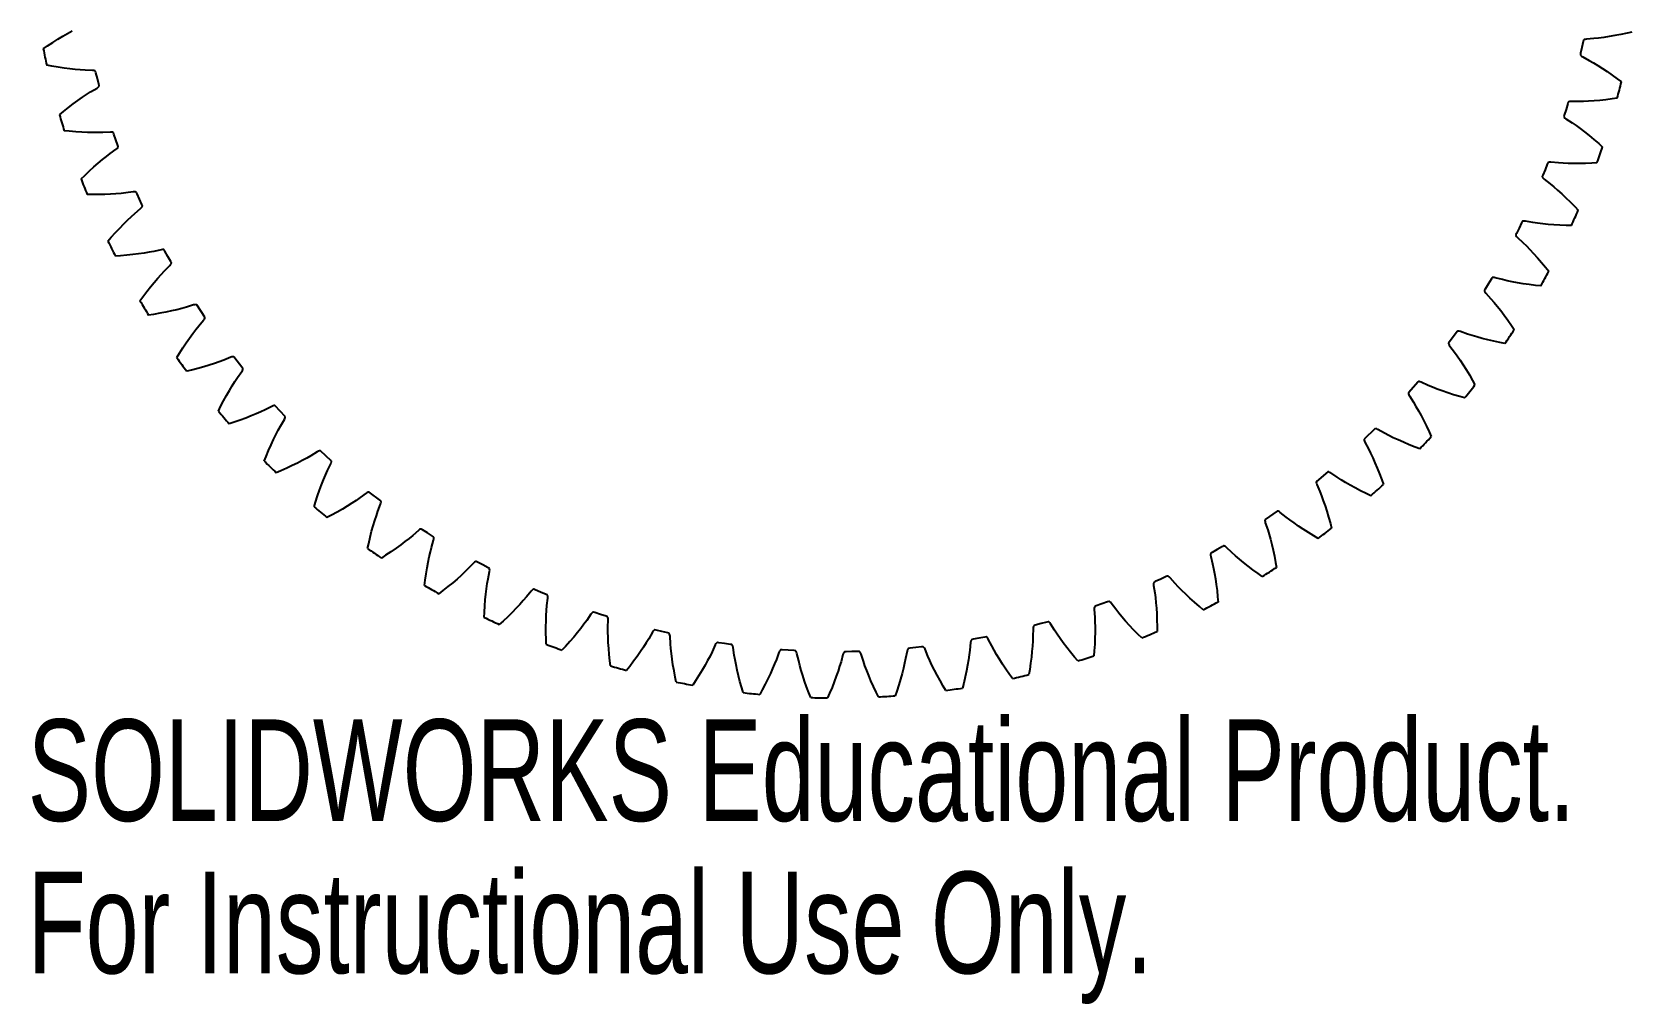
# Model space of a CAD drawing. Header units: millimetres. Extents: x -38.5 to 38.5, y -53.1 to 38.5.
# Drawn here: x -38.3 to 37.9, y -53.1 to -6.8 of the extents above; entities that cross this region are included whole.
import ezdxf

# ---------------------------------------------------------------- set-up
doc = ezdxf.new("R2010")
doc.units = ezdxf.units.MM
doc.styles.add('SLDTEXTSTYLE0', font='TXT', dxfattribs={"width": 0.7})

msp = doc.modelspace()

# ---------------------------------------------------------------- linework, layer by layer
at = {"color": 7, "linetype": 'Continuous', "lineweight": 25}
for p, q in [((-36.583, -6.88), (-36.37, -6.762)), ((37.892, -6.813), (37.657, -6.868)), ((-37.739, -7.615), (-37.54, -7.477)), ((-37.54, -7.477), (-37.286, -7.308)), ((-37.286, -7.308), (-37.041, -7.152)), ((-37.041, -7.152), (-36.807, -7.01)), ((-36.807, -7.01), (-36.583, -6.88)), ((35.507, -7.547), (35.447, -7.825)), ((35.565, -7.269), (35.507, -7.547)), ((35.579, -7.206), (35.565, -7.269)), ((35.587, -7.195), (35.579, -7.206)), ((35.6, -7.185), (35.587, -7.195)), ((35.616, -7.176), (35.6, -7.185)), ((35.662, -7.162), (35.616, -7.176)), ((35.723, -7.153), (35.662, -7.162)), ((36.079, -7.125), (35.723, -7.153)), ((36.305, -7.101), (36.079, -7.125)), ((36.547, -7.07), (36.305, -7.101)), ((36.803, -7.032), (36.547, -7.07)), ((37.072, -6.986), (36.803, -7.032)), ((37.358, -6.932), (37.072, -6.986)), ((37.657, -6.868), (37.358, -6.932)), ((35.447, -7.825), (35.434, -7.888)), ((35.434, -7.888), (35.437, -7.902)), ((35.437, -7.902), (35.445, -7.916)), ((35.445, -7.916), (35.456, -7.931)), ((35.456, -7.931), (35.491, -7.962)), ((35.491, -7.962), (35.544, -7.995)), ((35.544, -7.995), (35.858, -8.166)), ((35.858, -8.166), (36.055, -8.28)), ((36.055, -8.28), (36.263, -8.406)), ((-37.336, -8.439), (-37.574, -8.394)), ((-37.035, -8.49), (-37.336, -8.439)), ((-36.747, -8.533), (-37.035, -8.49)), ((-36.476, -8.567), (-36.747, -8.533)), ((-36.219, -8.594), (-36.476, -8.567)), ((-35.976, -8.615), (-36.219, -8.594)), ((-35.749, -8.63), (-35.976, -8.615)), ((-35.392, -8.642), (-35.749, -8.63)), ((-35.33, -8.649), (-35.392, -8.642)), ((-35.285, -8.661), (-35.33, -8.649)), ((-35.268, -8.67), (-35.285, -8.661)), ((-35.255, -8.679), (-35.268, -8.67)), ((-35.246, -8.69), (-35.255, -8.679)), ((-35.229, -8.752), (-35.246, -8.69)), ((-35.16, -9.027), (-35.229, -8.752)), ((-35.088, -9.302), (-35.16, -9.027)), ((36.263, -8.406), (36.481, -8.545)), ((36.481, -8.545), (36.709, -8.696)), ((36.709, -8.696), (36.948, -8.863)), ((36.948, -8.863), (37.194, -9.042)), ((37.194, -9.042), (37.387, -9.188)), ((-35.879, -9.917), (-35.676, -9.782)), ((-35.676, -9.782), (-35.484, -9.66)), ((-35.484, -9.66), (-35.178, -9.477)), ((-35.178, -9.477), (-35.127, -9.441)), ((-35.127, -9.441), (-35.093, -9.409)), ((-35.093, -9.409), (-35.082, -9.393)), ((-35.073, -9.365), (-35.088, -9.302)), ((-35.082, -9.393), (-35.075, -9.379)), ((-35.075, -9.379), (-35.073, -9.365)), ((-36.97, -10.746), (-36.783, -10.592)), ((-36.783, -10.592), (-36.544, -10.402)), ((-36.544, -10.402), (-36.312, -10.226)), ((-36.312, -10.226), (-36.092, -10.065)), ((-36.092, -10.065), (-35.879, -9.917)), ((34.751, -10.492), (34.668, -10.763)), ((34.832, -10.22), (34.751, -10.492)), ((34.851, -10.158), (34.832, -10.22)), ((34.861, -10.148), (34.851, -10.158)), ((34.874, -10.139), (34.861, -10.148)), ((34.891, -10.131), (34.874, -10.139)), ((34.937, -10.121), (34.891, -10.131)), ((34.999, -10.117), (34.937, -10.121)), ((35.356, -10.119), (34.999, -10.117)), ((35.583, -10.114), (35.356, -10.119)), ((35.827, -10.104), (35.583, -10.114)), ((36.086, -10.087), (35.827, -10.104)), ((36.358, -10.064), (36.086, -10.087)), ((36.647, -10.033), (36.358, -10.064)), ((36.95, -9.995), (36.647, -10.033)), ((37.189, -9.96), (36.95, -9.995)), ((34.668, -10.763), (34.65, -10.826)), ((34.65, -10.826), (34.652, -10.839)), ((34.652, -10.839), (34.658, -10.854)), ((34.658, -10.854), (34.668, -10.87)), ((34.668, -10.87), (34.701, -10.904)), ((34.701, -10.904), (34.75, -10.942)), ((34.75, -10.942), (35.049, -11.138)), ((35.049, -11.138), (35.235, -11.267)), ((35.235, -11.267), (35.432, -11.411)), ((35.432, -11.411), (35.638, -11.568)), ((-36.499, -11.533), (-36.74, -11.508)), ((-36.195, -11.559), (-36.499, -11.533)), ((-35.904, -11.578), (-36.195, -11.559)), ((-35.631, -11.589), (-35.904, -11.578)), ((-35.372, -11.595), (-35.631, -11.589)), ((-35.129, -11.595), (-35.372, -11.595)), ((-34.902, -11.591), (-35.129, -11.595)), ((-34.545, -11.574), (-34.902, -11.591)), ((-34.483, -11.575), (-34.545, -11.574)), ((-34.436, -11.583), (-34.483, -11.575)), ((-34.419, -11.59), (-34.436, -11.583)), ((-34.405, -11.599), (-34.419, -11.59)), ((-34.396, -11.609), (-34.405, -11.599)), ((-34.373, -11.669), (-34.396, -11.609)), ((-34.281, -11.938), (-34.373, -11.669)), ((-34.187, -12.206), (-34.281, -11.938)), ((35.638, -11.568), (35.852, -11.738)), ((35.852, -11.738), (36.076, -11.923)), ((36.076, -11.923), (36.307, -12.123)), ((36.307, -12.123), (36.487, -12.285)), ((-35.123, -13.05), (-34.923, -12.885)), ((-34.923, -12.885), (-34.733, -12.733)), ((-34.733, -12.733), (-34.552, -12.595)), ((-34.552, -12.595), (-34.261, -12.387)), ((-34.261, -12.387), (-34.214, -12.348)), ((-34.214, -12.348), (-34.182, -12.312)), ((-34.166, -12.267), (-34.187, -12.206)), ((-34.182, -12.312), (-34.173, -12.296)), ((-34.173, -12.296), (-34.168, -12.281)), ((-34.168, -12.281), (-34.166, -12.267)), ((-35.941, -13.802), (-35.768, -13.633)), ((-35.768, -13.633), (-35.545, -13.423)), ((-35.545, -13.423), (-35.329, -13.229)), ((-35.329, -13.229), (-35.123, -13.05)), ((33.645, -13.627), (33.623, -13.687)), ((33.623, -13.687), (33.623, -13.701)), ((33.623, -13.701), (33.628, -13.716)), ((33.751, -13.363), (33.645, -13.627)), ((33.854, -13.099), (33.751, -13.363)), ((33.879, -13.039), (33.854, -13.099)), ((33.889, -13.029), (33.879, -13.039)), ((33.903, -13.021), (33.889, -13.029)), ((33.921, -13.015), (33.903, -13.021)), ((33.968, -13.009), (33.921, -13.015)), ((34.03, -13.01), (33.968, -13.009)), ((34.386, -13.042), (34.03, -13.01)), ((34.612, -13.056), (34.386, -13.042)), ((34.856, -13.066), (34.612, -13.056)), ((35.115, -13.071), (34.856, -13.066)), ((35.388, -13.071), (35.115, -13.071)), ((35.679, -13.065), (35.388, -13.071)), ((35.984, -13.052), (35.679, -13.065)), ((36.226, -13.037), (35.984, -13.052)), ((-33.809, -14.471), (-34.035, -14.494)), ((-33.455, -14.424), (-33.809, -14.471)), ((-33.393, -14.42), (-33.455, -14.424)), ((-33.346, -14.424), (-33.393, -14.42)), ((-33.328, -14.43), (-33.346, -14.424)), ((-33.314, -14.437), (-33.328, -14.43)), ((-33.304, -14.446), (-33.314, -14.437)), ((-33.276, -14.505), (-33.304, -14.446)), ((33.628, -13.716), (33.637, -13.733)), ((33.637, -13.733), (33.667, -13.77)), ((33.667, -13.77), (33.713, -13.811)), ((33.713, -13.811), (33.994, -14.031)), ((33.994, -14.031), (34.169, -14.176)), ((34.169, -14.176), (34.353, -14.336)), ((34.353, -14.336), (34.546, -14.509)), ((-35.406, -14.547), (-35.648, -14.542)), ((-35.1, -14.547), (-35.406, -14.547)), ((-34.81, -14.541), (-35.1, -14.547)), ((-34.537, -14.53), (-34.81, -14.541)), ((-34.278, -14.514), (-34.537, -14.53)), ((-34.035, -14.494), (-34.278, -14.514)), ((-33.377, -15.443), (-33.105, -15.211)), ((-33.162, -14.765), (-33.276, -14.505)), ((-33.045, -15.024), (-33.162, -14.765)), ((-33.105, -15.211), (-33.06, -15.167)), ((-33.06, -15.167), (-33.032, -15.129)), ((-33.02, -15.083), (-33.045, -15.024)), ((-33.032, -15.129), (-33.024, -15.112)), ((-33.024, -15.112), (-33.02, -15.097)), ((-33.02, -15.097), (-33.02, -15.083)), ((34.546, -14.509), (34.745, -14.696)), ((34.745, -14.696), (34.952, -14.9)), ((34.952, -14.9), (35.166, -15.119)), ((35.166, -15.119), (35.332, -15.295)), ((-34.099, -16.139), (-33.908, -15.943)), ((-33.908, -15.943), (-33.723, -15.762)), ((-33.723, -15.762), (-33.545, -15.595)), ((-33.545, -15.595), (-33.377, -15.443)), ((32.64, -15.886), (32.514, -16.14)), ((32.669, -15.828), (32.64, -15.886)), ((32.68, -15.819), (32.669, -15.828)), ((32.695, -15.813), (32.68, -15.819)), ((32.713, -15.808), (32.695, -15.813)), ((32.76, -15.805), (32.713, -15.808)), ((32.822, -15.812), (32.76, -15.805)), ((33.174, -15.874), (32.822, -15.812)), ((33.398, -15.907), (33.174, -15.874)), ((33.64, -15.937), (33.398, -15.907)), ((33.898, -15.964), (33.64, -15.937)), ((34.17, -15.986), (33.898, -15.964)), ((34.461, -16.004), (34.17, -15.986)), ((-34.66, -16.761), (-34.502, -16.578)), ((-34.502, -16.578), (-34.298, -16.351)), ((-34.298, -16.351), (-34.099, -16.139)), ((32.387, -16.394), (32.359, -16.453)), ((32.359, -16.453), (32.359, -16.466)), ((32.359, -16.466), (32.362, -16.482)), ((32.362, -16.482), (32.37, -16.499)), ((32.37, -16.499), (32.396, -16.538)), ((32.514, -16.14), (32.387, -16.394)), ((32.396, -16.538), (32.439, -16.584)), ((32.439, -16.584), (32.701, -16.827)), ((34.766, -16.017), (34.461, -16.004)), ((35.008, -16.022), (34.766, -16.017)), ((-34.064, -17.459), (-34.306, -17.474)), ((-33.76, -17.433), (-34.064, -17.459)), ((-33.471, -17.403), (-33.76, -17.433)), ((-33.2, -17.369), (-33.471, -17.403)), ((-32.943, -17.332), (-33.2, -17.369)), ((-32.703, -17.291), (-32.943, -17.332)), ((-32.48, -17.249), (-32.703, -17.291)), ((-32.131, -17.173), (-32.48, -17.249)), ((-32.069, -17.163), (-32.131, -17.173)), ((-32.022, -17.164), (-32.069, -17.163)), ((-32.004, -17.168), (-32.022, -17.164)), ((-31.989, -17.174), (-32.004, -17.168)), ((-31.978, -17.182), (-31.989, -17.174)), ((-31.946, -17.238), (-31.978, -17.182)), ((-31.81, -17.488), (-31.946, -17.238)), ((-31.672, -17.736), (-31.81, -17.488)), ((32.701, -16.827), (32.863, -16.986)), ((32.863, -16.986), (33.033, -17.16)), ((33.033, -17.16), (33.21, -17.349)), ((33.21, -17.349), (33.393, -17.552)), ((-32.123, -18.347), (-31.967, -18.181)), ((-31.967, -18.181), (-31.716, -17.927)), ((-31.716, -17.927), (-31.675, -17.881)), ((-31.675, -17.881), (-31.65, -17.84)), ((-31.642, -17.793), (-31.672, -17.736)), ((-31.65, -17.84), (-31.644, -17.823)), ((-31.644, -17.823), (-31.641, -17.807)), ((-31.641, -17.807), (-31.642, -17.793)), ((33.393, -17.552), (33.583, -17.773)), ((33.583, -17.773), (33.777, -18.008)), ((33.777, -18.008), (33.928, -18.198)), ((-32.809, -19.163), (-32.629, -18.935)), ((-32.629, -18.935), (-32.455, -18.725)), ((-32.455, -18.725), (-32.286, -18.528)), ((-32.286, -18.528), (-32.123, -18.347)), ((31.05, -18.804), (30.902, -19.047)), ((31.196, -18.561), (31.05, -18.804)), ((31.23, -18.506), (31.196, -18.561)), ((31.242, -18.498), (31.23, -18.506)), ((31.257, -18.493), (31.242, -18.498)), ((31.275, -18.49), (31.257, -18.493)), ((31.323, -18.491), (31.275, -18.49)), ((31.383, -18.503), (31.323, -18.491)), ((31.729, -18.594), (31.383, -18.503)), ((31.95, -18.646), (31.729, -18.594)), ((32.189, -18.696), (31.95, -18.646)), ((32.443, -18.744), (32.189, -18.696)), ((32.713, -18.79), (32.443, -18.744)), ((33, -18.832), (32.713, -18.79)), ((33.304, -18.87), (33, -18.832)), ((33.544, -18.895), (33.304, -18.87)), ((-33.136, -19.602), (-32.993, -19.407)), ((-32.993, -19.407), (-32.809, -19.163)), ((-30.581, -19.801), (-30.923, -19.906)), ((-30.521, -19.787), (-30.581, -19.801)), ((-30.474, -19.783), (-30.521, -19.787)), ((-30.455, -19.786), (-30.474, -19.783)), ((-30.44, -19.79), (-30.455, -19.786)), ((-30.428, -19.798), (-30.44, -19.79)), ((-30.042, -20.378), (-30.428, -19.798)), ((30.869, -19.103), (30.868, -19.116)), ((30.868, -19.116), (30.87, -19.132)), ((30.902, -19.047), (30.869, -19.103)), ((30.87, -19.132), (30.876, -19.15)), ((30.876, -19.15), (30.899, -19.191)), ((30.899, -19.191), (30.937, -19.24)), ((30.937, -19.24), (31.178, -19.504)), ((31.178, -19.504), (31.326, -19.676)), ((31.326, -19.676), (31.481, -19.864)), ((-32.484, -20.248), (-32.724, -20.284)), ((-32.183, -20.197), (-32.484, -20.248)), ((-31.897, -20.143), (-32.183, -20.197)), ((-31.63, -20.086), (-31.897, -20.143)), ((-31.378, -20.027), (-31.63, -20.086)), ((-31.141, -19.967), (-31.378, -20.027)), ((-30.923, -19.906), (-31.141, -19.967)), ((-30.334, -20.792), (-30.104, -20.518)), ((-30.104, -20.518), (-30.068, -20.468)), ((-30.068, -20.468), (-30.047, -20.426)), ((-30.047, -20.426), (-30.041, -20.408)), ((-30.04, -20.392), (-30.042, -20.378)), ((-30.041, -20.408), (-30.04, -20.392)), ((31.481, -19.864), (31.642, -20.067)), ((31.642, -20.067), (31.807, -20.285)), ((31.807, -20.285), (31.978, -20.52)), ((31.978, -20.52), (32.152, -20.771)), ((-30.774, -21.375), (-30.622, -21.165)), ((-30.622, -21.165), (-30.475, -20.971)), ((-30.475, -20.971), (-30.334, -20.792)), ((29.572, -21.055), (29.162, -21.619)), ((29.584, -21.048), (29.572, -21.055)), ((29.6, -21.044), (29.584, -21.048)), ((29.618, -21.042), (29.6, -21.044)), ((29.665, -21.047), (29.618, -21.042)), ((29.725, -21.064), (29.665, -21.047)), ((30.062, -21.184), (29.725, -21.064)), ((30.278, -21.254), (30.062, -21.184)), ((30.511, -21.324), (30.278, -21.254)), ((30.761, -21.393), (30.511, -21.324)), ((32.152, -20.771), (32.286, -20.973)), ((-31.254, -22.1), (-31.09, -21.842)), ((-31.09, -21.842), (-30.93, -21.599)), ((-30.93, -21.599), (-30.774, -21.375)), ((29.162, -21.619), (29.16, -21.632)), ((29.16, -21.632), (29.161, -21.648)), ((29.161, -21.648), (29.165, -21.666)), ((29.165, -21.666), (29.184, -21.71)), ((29.184, -21.71), (29.219, -21.761)), ((29.219, -21.761), (29.436, -22.044)), ((29.436, -22.044), (29.57, -22.228)), ((31.026, -21.461), (30.761, -21.393)), ((31.309, -21.527), (31.026, -21.461)), ((31.608, -21.59), (31.309, -21.527)), ((31.845, -21.636), (31.608, -21.59)), ((-31.38, -22.306), (-31.254, -22.1)), ((-30.38, -22.819), (-30.676, -22.895)), ((-30.1, -22.741), (-30.38, -22.819)), ((-29.838, -22.663), (-30.1, -22.741)), ((-29.592, -22.583), (-29.838, -22.663)), ((-29.361, -22.503), (-29.592, -22.583)), ((-29.148, -22.424), (-29.361, -22.503)), ((-28.817, -22.291), (-29.148, -22.424)), ((-28.758, -22.271), (-28.817, -22.291)), ((-28.711, -22.264), (-28.758, -22.271)), ((-28.692, -22.265), (-28.711, -22.264)), ((-28.677, -22.268), (-28.692, -22.265)), ((-28.665, -22.274), (-28.677, -22.268)), ((-28.232, -22.821), (-28.665, -22.274)), ((-28.228, -22.834), (-28.232, -22.821)), ((-28.232, -22.869), (-28.228, -22.85)), ((-28.228, -22.85), (-28.228, -22.834)), ((29.57, -22.228), (29.709, -22.429)), ((29.709, -22.429), (29.852, -22.645)), ((29.852, -22.645), (29.998, -22.875)), ((-30.676, -22.895), (-30.911, -22.951)), ((-28.743, -23.653), (-28.613, -23.447)), ((-28.613, -23.447), (-28.488, -23.258)), ((-28.488, -23.258), (-28.282, -22.966)), ((-28.282, -22.966), (-28.25, -22.913)), ((-28.25, -22.913), (-28.232, -22.869)), ((27.707, -23.455), (27.251, -23.983)), ((27.719, -23.45), (27.707, -23.455)), ((27.735, -23.447), (27.719, -23.45)), ((27.754, -23.447), (27.735, -23.447)), ((27.8, -23.456), (27.754, -23.447)), ((27.858, -23.478), (27.8, -23.456)), ((28.184, -23.625), (27.858, -23.478)), ((29.998, -22.875), (30.149, -23.124)), ((30.149, -23.124), (30.301, -23.389)), ((30.301, -23.389), (30.418, -23.601)), ((-29.295, -24.637), (-29.154, -24.367)), ((-29.154, -24.367), (-29.014, -24.112)), ((-29.014, -24.112), (-28.877, -23.875)), ((-28.877, -23.875), (-28.743, -23.653)), ((27.251, -23.983), (27.247, -23.996)), ((27.247, -23.996), (27.247, -24.012)), ((27.247, -24.012), (27.25, -24.031)), ((27.25, -24.031), (27.266, -24.075)), ((27.266, -24.075), (27.295, -24.13)), ((27.295, -24.13), (27.489, -24.43)), ((28.393, -23.713), (28.184, -23.625)), ((28.62, -23.802), (28.393, -23.713)), ((28.863, -23.892), (28.62, -23.802)), ((29.121, -23.982), (28.863, -23.892)), ((29.398, -24.071), (29.121, -23.982)), ((29.69, -24.159), (29.398, -24.071)), ((29.923, -24.225), (29.69, -24.159)), ((-29.403, -24.854), (-29.295, -24.637)), ((-27.837, -25.08), (-28.091, -25.18)), ((-27.598, -24.98), (-27.837, -25.08)), ((-27.376, -24.881), (-27.598, -24.98)), ((-27.17, -24.784), (-27.376, -24.881)), ((-26.851, -24.624), (-27.17, -24.784)), ((-26.794, -24.6), (-26.851, -24.624)), ((-26.748, -24.588), (-26.794, -24.6)), ((-26.729, -24.588), (-26.748, -24.588)), ((-26.713, -24.59), (-26.729, -24.588)), ((-26.7, -24.595), (-26.713, -24.59)), ((-26.223, -25.103), (-26.7, -24.595)), ((-26.219, -25.116), (-26.223, -25.103)), ((-26.217, -25.132), (-26.219, -25.116)), ((-26.219, -25.151), (-26.217, -25.132)), ((27.489, -24.43), (27.606, -24.625)), ((27.606, -24.625), (27.728, -24.836)), ((27.728, -24.836), (27.852, -25.063)), ((27.852, -25.063), (27.979, -25.305)), ((-28.653, -25.382), (-28.883, -25.457)), ((-28.364, -25.281), (-28.653, -25.382)), ((-28.091, -25.18), (-28.364, -25.281)), ((-26.663, -25.975), (-26.551, -25.759)), ((-26.551, -25.759), (-26.441, -25.56)), ((-26.441, -25.56), (-26.261, -25.252)), ((-26.261, -25.252), (-26.233, -25.196)), ((-26.233, -25.196), (-26.219, -25.151)), ((25.647, -25.691), (25.149, -26.179)), ((25.66, -25.687), (25.647, -25.691)), ((25.676, -25.685), (25.66, -25.687)), ((25.694, -25.687), (25.676, -25.685)), ((25.74, -25.7), (25.694, -25.687)), ((25.796, -25.726), (25.74, -25.7)), ((26.108, -25.9), (25.796, -25.726)), ((27.979, -25.305), (28.108, -25.566)), ((28.108, -25.566), (28.238, -25.842)), ((28.238, -25.842), (28.336, -26.063)), ((-27.013, -26.721), (-26.894, -26.455)), ((-26.894, -26.455), (-26.778, -26.207)), ((-26.778, -26.207), (-26.663, -25.975)), ((25.144, -26.192), (25.142, -26.208)), ((25.142, -26.208), (25.143, -26.227)), ((25.143, -26.227), (25.155, -26.273)), ((25.149, -26.179), (25.144, -26.192)), ((25.155, -26.273), (25.181, -26.329)), ((25.181, -26.329), (25.348, -26.645)), ((25.348, -26.645), (25.449, -26.848)), ((26.31, -26.005), (26.108, -25.9)), ((26.528, -26.114), (26.31, -26.005)), ((26.763, -26.224), (26.528, -26.114)), ((27.012, -26.335), (26.763, -26.224)), ((27.28, -26.447), (27.012, -26.335)), ((27.565, -26.559), (27.28, -26.447)), ((27.791, -26.644), (27.565, -26.559)), ((-27.22, -27.227), (-27.131, -27.002)), ((-27.131, -27.002), (-27.013, -26.721)), ((-25.641, -27.321), (-25.886, -27.443)), ((-25.411, -27.202), (-25.641, -27.321)), ((-25.198, -27.084), (-25.411, -27.202)), ((-25.001, -26.971), (-25.198, -27.084)), ((-24.696, -26.784), (-25.001, -26.971)), ((-24.641, -26.755), (-24.696, -26.784)), ((-24.596, -26.74), (-24.641, -26.755)), ((-24.578, -26.738), (-24.596, -26.74)), ((-24.562, -26.739), (-24.578, -26.738)), ((-24.549, -26.743), (-24.562, -26.739)), ((-24.03, -27.209), (-24.549, -26.743)), ((-24.21, -27.683), (-24.056, -27.36)), ((-24.056, -27.36), (-24.033, -27.303)), ((-24.033, -27.303), (-24.023, -27.257)), ((-24.025, -27.222), (-24.03, -27.209)), ((-24.022, -27.238), (-24.025, -27.222)), ((-24.023, -27.257), (-24.022, -27.238)), ((25.449, -26.848), (25.552, -27.069)), ((25.552, -27.069), (25.657, -27.306)), ((25.657, -27.306), (25.763, -27.558)), ((-26.428, -27.69), (-26.651, -27.784)), ((-26.149, -27.566), (-26.428, -27.69)), ((-25.886, -27.443), (-26.149, -27.566)), ((-24.492, -28.356), (-24.396, -28.115)), ((-24.396, -28.115), (-24.302, -27.891)), ((-24.302, -27.891), (-24.21, -27.683)), ((23.407, -27.747), (22.87, -28.192)), ((23.42, -27.744), (23.407, -27.747)), ((23.436, -27.744), (23.42, -27.744)), ((23.455, -27.747), (23.436, -27.744)), ((23.499, -27.764), (23.455, -27.747)), ((23.553, -27.795), (23.499, -27.764)), ((23.849, -27.994), (23.553, -27.795)), ((24.041, -28.116), (23.849, -27.994)), ((24.25, -28.242), (24.041, -28.116)), ((25.763, -27.558), (25.87, -27.828)), ((25.87, -27.828), (25.976, -28.115)), ((25.976, -28.115), (26.056, -28.343)), ((-24.776, -29.178), (-24.682, -28.887)), ((-24.682, -28.887), (-24.586, -28.612)), ((-24.586, -28.612), (-24.492, -28.356)), ((-22.368, -28.757), (-22.656, -28.968)), ((-22.316, -28.723), (-22.368, -28.757)), ((-22.272, -28.705), (-22.316, -28.723)), ((-22.254, -28.701), (-22.272, -28.705)), ((-22.238, -28.7), (-22.254, -28.701)), ((-22.225, -28.703), (-22.238, -28.7)), ((-21.669, -29.125), (-22.225, -28.703)), ((22.861, -28.22), (22.86, -28.239)), ((22.86, -28.239), (22.869, -28.285)), ((22.864, -28.204), (22.861, -28.22)), ((22.87, -28.192), (22.864, -28.204)), ((22.869, -28.285), (22.889, -28.344)), ((22.889, -28.344), (23.029, -28.672)), ((23.029, -28.672), (23.113, -28.884)), ((23.113, -28.884), (23.198, -29.112)), ((24.474, -28.371), (24.25, -28.242)), ((24.714, -28.503), (24.474, -28.371)), ((24.972, -28.637), (24.714, -28.503)), ((25.245, -28.773), (24.972, -28.637)), ((25.464, -28.876), (25.245, -28.773)), ((-24.846, -29.409), (-24.776, -29.178)), ((-23.751, -29.658), (-24.018, -29.805)), ((-23.499, -29.512), (-23.751, -29.658)), ((-23.265, -29.371), (-23.499, -29.512)), ((-23.046, -29.233), (-23.265, -29.371)), ((-22.843, -29.098), (-23.046, -29.233)), ((-22.656, -28.968), (-22.843, -29.098)), ((-21.883, -29.826), (-21.809, -29.612)), ((-21.809, -29.612), (-21.682, -29.277)), ((-21.682, -29.277), (-21.664, -29.218)), ((-21.663, -29.137), (-21.669, -29.125)), ((-21.664, -29.218), (-21.658, -29.171)), ((-21.659, -29.152), (-21.663, -29.137)), ((-21.658, -29.171), (-21.659, -29.152)), ((21.003, -29.609), (20.431, -30.007)), ((21.017, -29.606), (21.003, -29.609)), ((21.033, -29.607), (21.017, -29.606)), ((21.051, -29.612), (21.033, -29.607)), ((21.094, -29.633), (21.051, -29.612)), ((21.144, -29.668), (21.094, -29.633)), ((21.423, -29.892), (21.144, -29.668)), ((23.198, -29.112), (23.283, -29.357)), ((23.283, -29.357), (23.367, -29.617)), ((23.367, -29.617), (23.451, -29.895)), ((-24.018, -29.805), (-24.233, -29.917)), ((-22.106, -30.569), (-22.033, -30.306)), ((-22.033, -30.306), (-21.958, -30.058)), ((-21.958, -30.058), (-21.883, -29.826)), ((-19.774, -30.462), (-19.792, -30.468)), ((-19.759, -30.46), (-19.774, -30.462)), ((-19.745, -30.462), (-19.759, -30.46)), ((-19.69, -30.496), (-19.745, -30.462)), ((20.419, -30.034), (20.417, -30.053)), ((20.417, -30.053), (20.422, -30.1)), ((20.424, -30.019), (20.419, -30.034)), ((20.422, -30.1), (20.437, -30.16)), ((20.431, -30.007), (20.424, -30.019)), ((20.437, -30.16), (20.549, -30.499)), ((21.604, -30.029), (21.423, -29.892)), ((21.802, -30.172), (21.604, -30.029)), ((22.014, -30.32), (21.802, -30.172)), ((22.242, -30.471), (22.014, -30.32)), ((23.451, -29.895), (23.532, -30.19)), ((23.532, -30.19), (23.593, -30.424)), ((-22.298, -31.385), (-22.248, -31.149)), ((-22.248, -31.149), (-22.178, -30.851)), ((-22.178, -30.851), (-22.106, -30.569)), ((-20.725, -31.215), (-20.947, -31.375)), ((-20.519, -31.058), (-20.725, -31.215)), ((-20.328, -30.907), (-20.519, -31.058)), ((-20.153, -30.763), (-20.328, -30.907)), ((-19.883, -30.528), (-20.153, -30.763)), ((-19.834, -30.49), (-19.883, -30.528)), ((-19.792, -30.468), (-19.834, -30.49)), ((-19.451, -30.649), (-19.69, -30.496)), ((-19.21, -30.8), (-19.451, -30.649)), ((-19.254, -31.333), (-19.156, -30.989)), ((-19.156, -30.836), (-19.21, -30.8)), ((-19.149, -30.847), (-19.156, -30.836)), ((-19.156, -30.989), (-19.143, -30.929)), ((-19.144, -30.863), (-19.149, -30.847)), ((-19.141, -30.881), (-19.144, -30.863)), ((-19.143, -30.929), (-19.141, -30.881)), ((20.549, -30.499), (20.615, -30.717)), ((20.615, -30.717), (20.68, -30.951)), ((20.68, -30.951), (20.744, -31.202)), ((20.744, -31.202), (20.807, -31.468)), ((22.488, -30.626), (22.242, -30.471)), ((22.749, -30.784), (22.488, -30.626)), ((22.959, -30.905), (22.749, -30.784)), ((-21.44, -31.71), (-21.644, -31.84)), ((-21.186, -31.541), (-21.44, -31.71)), ((-20.947, -31.375), (-21.186, -31.541)), ((-19.42, -32.044), (-19.366, -31.79)), ((-19.366, -31.79), (-19.311, -31.553)), ((-19.311, -31.553), (-19.254, -31.333)), ((17.834, -31.637), (17.831, -31.656)), ((17.831, -31.656), (17.831, -31.703)), ((17.831, -31.703), (17.842, -31.764)), ((17.84, -31.622), (17.834, -31.637)), ((17.848, -31.611), (17.84, -31.622)), ((17.842, -31.764), (17.925, -32.111)), ((17.904, -31.578), (17.848, -31.611)), ((18.15, -31.437), (17.904, -31.578)), ((18.395, -31.294), (18.15, -31.437)), ((18.452, -31.262), (18.395, -31.294)), ((18.466, -31.261), (18.452, -31.262)), ((18.481, -31.264), (18.466, -31.261)), ((18.499, -31.27), (18.481, -31.264)), ((18.54, -31.294), (18.499, -31.27)), ((18.588, -31.333), (18.54, -31.294)), ((18.847, -31.579), (18.588, -31.333)), ((19.016, -31.731), (18.847, -31.579)), ((19.2, -31.89), (19.016, -31.731)), ((19.4, -32.055), (19.2, -31.89)), ((20.807, -31.468), (20.867, -31.753)), ((20.867, -31.753), (20.924, -32.053)), ((-19.563, -32.901), (-19.519, -32.599)), ((-19.519, -32.599), (-19.471, -32.312)), ((-19.471, -32.312), (-19.42, -32.044)), ((-17.848, -32.666), (-18.041, -32.84)), ((-17.67, -32.5), (-17.848, -32.666)), ((-17.508, -32.341), (-17.67, -32.5)), ((-17.259, -32.084), (-17.508, -32.341)), ((-17.213, -32.043), (-17.259, -32.084)), ((-17.173, -32.017), (-17.213, -32.043)), ((-17.156, -32.01), (-17.173, -32.017)), ((-17.14, -32.007), (-17.156, -32.01)), ((-17.127, -32.008), (-17.14, -32.007)), ((-17.069, -32.037), (-17.127, -32.008)), ((-16.818, -32.169), (-17.069, -32.037)), ((-16.566, -32.3), (-16.818, -32.169)), ((-16.509, -32.331), (-16.566, -32.3)), ((-16.565, -32.834), (-16.496, -32.483)), ((-16.5, -32.342), (-16.509, -32.331)), ((-16.494, -32.356), (-16.5, -32.342)), ((-16.496, -32.483), (-16.488, -32.422)), ((-16.49, -32.375), (-16.494, -32.356)), ((-16.488, -32.422), (-16.49, -32.375)), ((15.712, -32.723), (15.456, -32.845)), ((15.771, -32.697), (15.712, -32.723)), ((15.785, -32.697), (15.771, -32.697)), ((15.801, -32.7), (15.785, -32.697)), ((15.818, -32.708), (15.801, -32.7)), ((15.856, -32.735), (15.818, -32.708)), ((15.901, -32.779), (15.856, -32.735)), ((17.925, -32.111), (17.972, -32.334)), ((17.972, -32.334), (18.018, -32.573)), ((18.018, -32.573), (18.061, -32.829)), ((19.614, -32.225), (19.4, -32.055)), ((19.846, -32.4), (19.614, -32.225)), ((20.094, -32.58), (19.846, -32.4)), ((20.292, -32.718), (20.094, -32.58)), ((20.924, -32.053), (20.964, -32.292)), ((-19.594, -33.141), (-19.563, -32.901)), ((-18.712, -33.393), (-18.904, -33.539)), ((-18.472, -33.203), (-18.712, -33.393)), ((-18.248, -33.018), (-18.472, -33.203)), ((-18.041, -32.84), (-18.248, -33.018)), ((-16.67, -33.556), (-16.638, -33.299)), ((-16.638, -33.299), (-16.603, -33.058)), ((-16.603, -33.058), (-16.565, -32.834)), ((-14.514, -33.416), (-14.74, -33.693)), ((-14.472, -33.371), (-14.514, -33.416)), ((-14.434, -33.342), (-14.472, -33.371)), ((-14.417, -33.333), (-14.434, -33.342)), ((-14.402, -33.329), (-14.417, -33.333)), ((-14.388, -33.329), (-14.402, -33.329)), ((-14.328, -33.353), (-14.388, -33.329)), ((-14.067, -33.464), (-14.328, -33.353)), ((-13.805, -33.573), (-14.067, -33.464)), ((15.12, -33.037), (15.116, -33.084)), ((15.116, -33.084), (15.121, -33.146)), ((15.124, -33.019), (15.12, -33.037)), ((15.121, -33.146), (15.175, -33.499)), ((15.131, -33.004), (15.124, -33.019)), ((15.14, -32.994), (15.131, -33.004)), ((15.198, -32.965), (15.14, -32.994)), ((15.175, -33.499), (15.204, -33.724)), ((15.456, -32.845), (15.198, -32.965)), ((16.138, -33.046), (15.901, -32.779)), ((16.294, -33.211), (16.138, -33.046)), ((16.465, -33.385), (16.294, -33.211)), ((16.65, -33.566), (16.465, -33.385)), ((18.061, -32.829), (18.1, -33.099)), ((18.1, -33.099), (18.137, -33.388)), ((18.137, -33.388), (18.168, -33.691)), ((-16.741, -34.423), (-16.722, -34.118)), ((-16.722, -34.118), (-16.698, -33.828)), ((-16.698, -33.828), (-16.67, -33.556)), ((-15.23, -34.234), (-15.421, -34.429)), ((-15.052, -34.045), (-15.23, -34.234)), ((-14.889, -33.864), (-15.052, -34.045)), ((-14.74, -33.693), (-14.889, -33.864)), ((-13.745, -33.599), (-13.805, -33.573)), ((-13.778, -34.331), (-13.759, -34.105)), ((-13.759, -34.105), (-13.72, -33.75)), ((-13.736, -33.609), (-13.745, -33.599)), ((-13.729, -33.623), (-13.736, -33.609)), ((-13.723, -33.641), (-13.729, -33.623)), ((-13.717, -33.688), (-13.723, -33.641)), ((-13.72, -33.75), (-13.717, -33.688)), ((12.302, -34.186), (12.294, -34.233)), ((12.294, -34.233), (12.295, -34.295)), ((12.309, -34.168), (12.302, -34.186)), ((12.317, -34.155), (12.309, -34.168)), ((12.326, -34.145), (12.317, -34.155)), ((12.387, -34.121), (12.326, -34.145)), ((12.653, -34.023), (12.387, -34.121)), ((12.919, -33.923), (12.653, -34.023)), ((12.98, -33.902), (12.919, -33.923)), ((12.994, -33.903), (12.98, -33.902)), ((13.009, -33.908), (12.994, -33.903)), ((13.025, -33.917), (13.009, -33.908)), ((13.062, -33.948), (13.025, -33.917)), ((13.102, -33.994), (13.062, -33.948)), ((13.316, -34.28), (13.102, -33.994)), ((15.204, -33.724), (15.229, -33.967)), ((15.229, -33.967), (15.25, -34.225)), ((15.25, -34.225), (15.267, -34.498)), ((16.849, -33.753), (16.65, -33.566)), ((17.065, -33.948), (16.849, -33.753)), ((17.297, -34.147), (17.065, -33.948)), ((17.483, -34.301), (17.297, -34.147)), ((18.168, -33.691), (18.189, -33.933)), ((-16.752, -34.664), (-16.741, -34.423)), ((-15.852, -34.841), (-16.031, -35.003)), ((-15.629, -34.632), (-15.852, -34.841)), ((-15.421, -34.429), (-15.629, -34.632)), ((-13.809, -35.107), (-13.804, -34.833)), ((-13.804, -34.833), (-13.793, -34.575)), ((-13.793, -34.575), (-13.778, -34.331)), ((-12.003, -34.992), (-12.15, -35.186)), ((-11.869, -34.808), (-12.003, -34.992)), ((-11.667, -34.513), (-11.869, -34.808)), ((-11.628, -34.465), (-11.667, -34.513)), ((-11.593, -34.433), (-11.628, -34.465)), ((-11.577, -34.423), (-11.593, -34.433)), ((-11.563, -34.417), (-11.577, -34.423)), ((-11.549, -34.416), (-11.563, -34.417)), ((-11.487, -34.435), (-11.549, -34.416)), ((-11.217, -34.523), (-11.487, -34.435)), ((-10.947, -34.61), (-11.217, -34.523)), ((-10.886, -34.631), (-10.947, -34.61)), ((-10.876, -34.64), (-10.886, -34.631)), ((-10.867, -34.654), (-10.876, -34.64)), ((-10.86, -34.671), (-10.867, -34.654)), ((-10.85, -34.718), (-10.86, -34.671)), ((-10.857, -35.137), (-10.848, -34.779)), ((-10.848, -34.779), (-10.85, -34.718)), ((9.762, -34.963), (9.488, -35.038)), ((10.035, -34.886), (9.762, -34.963)), ((10.098, -34.869), (10.035, -34.886)), ((10.111, -34.871), (10.098, -34.869)), ((10.126, -34.878), (10.111, -34.871)), ((10.141, -34.888), (10.126, -34.878)), ((10.175, -34.921), (10.141, -34.888)), ((10.211, -34.972), (10.175, -34.921)), ((10.401, -35.274), (10.211, -34.972)), ((12.295, -34.295), (12.319, -34.651)), ((12.319, -34.651), (12.328, -34.878)), ((12.328, -34.878), (12.333, -35.122)), ((13.458, -34.458), (13.316, -34.28)), ((13.613, -34.646), (13.458, -34.458)), ((13.783, -34.842), (13.613, -34.646)), ((13.966, -35.045), (13.783, -34.842)), ((15.267, -34.498), (15.279, -34.788)), ((15.279, -34.788), (15.285, -35.094)), ((-13.809, -35.397), (-13.809, -35.107)), ((-13.802, -35.703), (-13.809, -35.397)), ((-13.792, -35.945), (-13.802, -35.703)), ((-12.486, -35.599), (-12.676, -35.819)), ((-12.312, -35.388), (-12.486, -35.599)), ((-12.15, -35.186), (-12.312, -35.388)), ((-10.857, -35.364), (-10.857, -35.137)), ((-10.852, -35.608), (-10.857, -35.364)), ((-10.841, -35.866), (-10.852, -35.608)), ((-8.915, -35.679), (-9.033, -35.873)), ((-8.738, -35.369), (-8.915, -35.679)), ((-8.704, -35.317), (-8.738, -35.369)), ((-8.672, -35.282), (-8.704, -35.317)), ((-8.656, -35.271), (-8.672, -35.282)), ((-8.642, -35.264), (-8.656, -35.271)), ((-8.629, -35.261), (-8.642, -35.264)), ((-8.565, -35.275), (-8.629, -35.261)), ((-8.289, -35.341), (-8.565, -35.275)), ((-8.012, -35.405), (-8.289, -35.341)), ((-7.95, -35.421), (-8.012, -35.405)), ((-7.939, -35.429), (-7.95, -35.421)), ((-7.929, -35.442), (-7.939, -35.429)), ((-7.92, -35.458), (-7.929, -35.442)), ((-7.907, -35.504), (-7.92, -35.458)), ((-7.899, -35.565), (-7.907, -35.504)), ((-7.879, -35.922), (-7.899, -35.565)), ((6.429, -35.759), (6.413, -35.804)), ((6.438, -35.743), (6.429, -35.759)), ((6.448, -35.73), (6.438, -35.743)), ((6.459, -35.722), (6.448, -35.73)), ((6.523, -35.709), (6.459, -35.722)), ((6.802, -35.657), (6.523, -35.709)), ((7.081, -35.603), (6.802, -35.657)), ((7.144, -35.592), (7.081, -35.603)), ((7.158, -35.595), (7.144, -35.592)), ((7.172, -35.603), (7.158, -35.595)), ((7.187, -35.614), (7.172, -35.603)), ((7.217, -35.65), (7.187, -35.614)), ((7.249, -35.703), (7.217, -35.65)), ((7.413, -36.021), (7.249, -35.703)), ((9.367, -35.787), (9.351, -36.031)), ((9.376, -35.56), (9.367, -35.787)), ((9.382, -35.203), (9.376, -35.56)), ((9.387, -35.141), (9.382, -35.203)), ((9.398, -35.095), (9.387, -35.141)), ((9.406, -35.078), (9.398, -35.095)), ((9.415, -35.065), (9.406, -35.078)), ((9.426, -35.057), (9.415, -35.065)), ((9.488, -35.038), (9.426, -35.057)), ((10.527, -35.463), (10.401, -35.274)), ((10.666, -35.663), (10.527, -35.463)), ((10.819, -35.873), (10.666, -35.663)), ((12.327, -35.654), (12.315, -35.945)), ((12.333, -35.381), (12.327, -35.654)), ((12.333, -35.122), (12.333, -35.381)), ((14.165, -35.256), (13.966, -35.045)), ((14.379, -35.475), (14.165, -35.256)), ((14.552, -35.644), (14.379, -35.475)), ((15.285, -35.094), (15.286, -35.336)), ((-12.881, -36.046), (-13.046, -36.222)), ((-12.676, -35.819), (-12.881, -36.046)), ((-10.823, -36.139), (-10.841, -35.866)), ((-10.799, -36.429), (-10.823, -36.139)), ((-10.766, -36.733), (-10.799, -36.429)), ((-9.463, -36.519), (-9.634, -36.754)), ((-9.307, -36.295), (-9.463, -36.519)), ((-9.164, -36.079), (-9.307, -36.295)), ((-9.033, -35.873), (-9.164, -36.079)), ((-7.86, -36.148), (-7.879, -35.922)), ((-7.834, -36.391), (-7.86, -36.148)), ((-7.801, -36.648), (-7.834, -36.391)), ((-5.999, -36.503), (-6.112, -36.719)), ((-5.898, -36.3), (-5.999, -36.503)), ((-5.748, -35.976), (-5.898, -36.3)), ((-5.718, -35.921), (-5.748, -35.976)), ((-5.689, -35.884), (-5.718, -35.921)), ((-5.675, -35.872), (-5.689, -35.884)), ((-5.661, -35.864), (-5.675, -35.872)), ((-5.648, -35.86), (-5.661, -35.864)), ((-5.584, -35.868), (-5.648, -35.86)), ((-5.303, -35.911), (-5.584, -35.868)), ((-5.022, -35.951), (-5.303, -35.911)), ((-4.958, -35.962), (-5.022, -35.951)), ((-4.946, -35.969), (-4.958, -35.962)), ((-4.936, -35.981), (-4.946, -35.969)), ((-4.926, -35.997), (-4.936, -35.981)), ((-4.908, -36.041), (-4.926, -35.997)), ((-4.896, -36.101), (-4.908, -36.041)), ((-4.845, -36.455), (-4.896, -36.101)), ((-4.807, -36.679), (-4.845, -36.455)), ((-2.717, -36.33), (-2.84, -36.666)), ((-2.692, -36.274), (-2.717, -36.33)), ((-2.666, -36.234), (-2.692, -36.274)), ((-2.653, -36.221), (-2.666, -36.234)), ((-2.64, -36.211), (-2.653, -36.221)), ((-2.627, -36.206), (-2.64, -36.211)), ((-2.563, -36.21), (-2.627, -36.206)), ((-2.279, -36.228), (-2.563, -36.21)), ((-1.996, -36.245), (-2.279, -36.228)), ((-1.931, -36.25), (-1.996, -36.245)), ((-1.919, -36.257), (-1.931, -36.25)), ((-1.907, -36.268), (-1.919, -36.257)), ((-1.896, -36.283), (-1.907, -36.268)), ((-1.875, -36.325), (-1.896, -36.283)), ((-1.858, -36.385), (-1.875, -36.325)), ((-1.778, -36.733), (-1.858, -36.385)), ((0.332, -36.43), (0.238, -36.775)), ((0.353, -36.372), (0.332, -36.43)), ((0.375, -36.33), (0.353, -36.372)), ((0.387, -36.316), (0.375, -36.33)), ((0.399, -36.305), (0.387, -36.316)), ((0.412, -36.299), (0.399, -36.305)), ((0.476, -36.297), (0.412, -36.299)), ((0.76, -36.292), (0.476, -36.297)), ((1.044, -36.285), (0.76, -36.292)), ((1.109, -36.285), (1.044, -36.285)), ((1.121, -36.29), (1.109, -36.285)), ((1.134, -36.3), (1.121, -36.29)), ((1.147, -36.314), (1.134, -36.3)), ((1.171, -36.355), (1.147, -36.314)), ((1.193, -36.412), (1.171, -36.355)), ((1.302, -36.753), (1.193, -36.412)), ((3.38, -36.275), (3.315, -36.626)), ((3.395, -36.215), (3.38, -36.275)), ((3.414, -36.171), (3.395, -36.215)), ((3.425, -36.156), (3.414, -36.171)), ((3.436, -36.145), (3.425, -36.156)), ((3.448, -36.138), (3.436, -36.145)), ((3.512, -36.13), (3.448, -36.138)), ((3.794, -36.101), (3.512, -36.13)), ((4.077, -36.07), (3.794, -36.101)), ((4.141, -36.065), (4.077, -36.07)), ((4.154, -36.069), (4.141, -36.065)), ((4.168, -36.078), (4.154, -36.069)), ((4.181, -36.091), (4.168, -36.078)), ((4.209, -36.129), (4.181, -36.091)), ((4.236, -36.185), (4.209, -36.129)), ((4.373, -36.515), (4.236, -36.185)), ((4.465, -36.722), (4.373, -36.515)), ((6.339, -36.446), (6.303, -36.687)), ((6.368, -36.22), (6.339, -36.446)), ((6.403, -35.865), (6.368, -36.22)), ((6.413, -35.804), (6.403, -35.865)), ((7.523, -36.22), (7.413, -36.021)), ((7.645, -36.431), (7.523, -36.22)), ((7.779, -36.652), (7.645, -36.431)), ((9.3, -36.561), (9.264, -36.849)), ((9.329, -36.289), (9.3, -36.561)), ((9.351, -36.031), (9.329, -36.289)), ((10.984, -36.09), (10.819, -35.873)), ((11.165, -36.318), (10.984, -36.09)), ((11.36, -36.553), (11.165, -36.318)), ((11.518, -36.737), (11.36, -36.553)), ((12.295, -36.249), (12.275, -36.491)), ((12.315, -35.945), (12.295, -36.249)), ((-10.736, -36.973), (-10.766, -36.733)), ((-9.819, -36.997), (-9.969, -37.187)), ((-9.634, -36.754), (-9.819, -36.997)), ((-7.761, -36.918), (-7.801, -36.648)), ((-7.712, -37.205), (-7.761, -36.918)), ((-7.655, -37.505), (-7.712, -37.205)), ((-6.374, -37.182), (-6.525, -37.431)), ((-6.237, -36.946), (-6.374, -37.182)), ((-6.112, -36.719), (-6.237, -36.946)), ((-4.761, -36.919), (-4.807, -36.679)), ((-4.707, -37.172), (-4.761, -36.919)), ((-4.645, -37.438), (-4.707, -37.172)), ((-3.018, -37.102), (-3.124, -37.338)), ((-2.924, -36.877), (-3.018, -37.102)), ((-2.84, -36.666), (-2.924, -36.877)), ((-1.721, -36.953), (-1.778, -36.733)), ((-1.655, -37.188), (-1.721, -36.953)), ((-1.58, -37.436), (-1.655, -37.188)), ((0.097, -37.224), (0.011, -37.469)), ((0.172, -36.993), (0.097, -37.224)), ((0.238, -36.775), (0.172, -36.993)), ((1.377, -36.967), (1.302, -36.753)), ((1.462, -37.196), (1.377, -36.967)), ((1.558, -37.436), (1.462, -37.196)), ((3.211, -37.086), (3.147, -37.336)), ((3.267, -36.848), (3.211, -37.086)), ((3.315, -36.626), (3.267, -36.848)), ((4.569, -36.943), (4.465, -36.722)), ((4.685, -37.175), (4.569, -36.943)), ((4.812, -37.417), (4.685, -37.175)), ((6.208, -37.211), (6.148, -37.495)), ((6.26, -36.942), (6.208, -37.211)), ((6.303, -36.687), (6.26, -36.942)), ((7.926, -36.883), (7.779, -36.652)), ((8.087, -37.125), (7.926, -36.883)), ((8.261, -37.376), (8.087, -37.125)), ((9.219, -37.151), (9.179, -37.39)), ((9.264, -36.849), (9.219, -37.151)), ((-7.605, -37.741), (-7.655, -37.505)), ((-6.689, -37.689), (-6.823, -37.891)), ((-6.525, -37.431), (-6.689, -37.689)), ((-4.572, -37.72), (-4.645, -37.438)), ((-4.49, -38.014), (-4.572, -37.72)), ((-4.42, -38.245), (-4.49, -38.014)), ((-3.37, -37.846), (-3.512, -38.116)), ((-3.241, -37.585), (-3.37, -37.846)), ((-3.124, -37.338), (-3.241, -37.585)), ((-1.496, -37.695), (-1.58, -37.436)), ((-1.4, -37.97), (-1.496, -37.695)), ((-1.293, -38.256), (-1.4, -37.97)), ((-0.191, -37.995), (-0.31, -38.277)), ((-0.084, -37.725), (-0.191, -37.995)), ((0.011, -37.469), (-0.084, -37.725)), ((1.664, -37.688), (1.558, -37.436)), ((1.782, -37.954), (1.664, -37.688)), ((1.913, -38.23), (1.782, -37.954)), ((2.989, -37.878), (2.894, -38.168)), ((3.073, -37.6), (2.989, -37.878)), ((3.147, -37.336), (3.073, -37.6)), ((4.952, -37.672), (4.812, -37.417)), ((5.105, -37.936), (4.952, -37.672)), ((5.23, -38.143), (5.105, -37.936)), ((6.078, -37.792), (6.018, -38.027)), ((6.148, -37.495), (6.078, -37.792)), ((8.403, -37.572), (8.261, -37.376)), ((-3.512, -38.116), (-3.628, -38.329)), ((-1.204, -38.481), (-1.293, -38.256)), ((-0.31, -38.277), (-0.408, -38.498)), ((2.02, -38.447), (1.913, -38.23)), ((2.894, -38.168), (2.815, -38.397))]:
    msp.add_line(p, q, dxfattribs=at)
for start, end in [(191.40747, 192.59253), (345.00747, 346.19253), (196.20747, 197.39253), (340.20747, 341.39253), (201.00747, 202.19253), (335.40747, 336.59253), (205.80747, 206.99253), (330.60747, 331.79253), (210.60747, 211.79253), (325.80747, 326.99253), (215.40747, 216.59253), (321.00747, 322.19253), (220.20747, 221.39253), (316.20747, 317.39253), (225.00747, 226.19253), (311.40747, 312.59253), (229.80747, 230.99253), (306.60747, 307.79253), (234.60747, 235.79253), (301.80747, 302.99253), (239.40747, 240.59253), (297.00747, 298.19253), (244.20747, 245.39253), (292.20747, 293.39253), (249.00747, 250.19253), (287.40747, 288.59253), (253.80747, 254.99253), (258.60747, 259.79253), (277.80747, 278.99253), (282.60747, 283.79253), (263.40747, 264.59253), (268.20747, 269.39253), (273.00747, 274.19253)]:
    msp.add_arc((0, 0), 38.5, start, end, dxfattribs=at)

# ---------------------------------------------------------------- texts
at = {"color": 7, "linetype": 'Continuous', "char_height": 4.83362, "attachment_point": 1, "style": 'SLDTEXTSTYLE0'}
for s, insert in [('SOLIDWORKS Educational Product.', (-38.481, -39.517)), ('For Instructional Use Only.', (-38.481, -46.768))]:
    msp.add_mtext(s, dxfattribs=dict(at, insert=insert))

doc.saveas('drawing.dxf')
